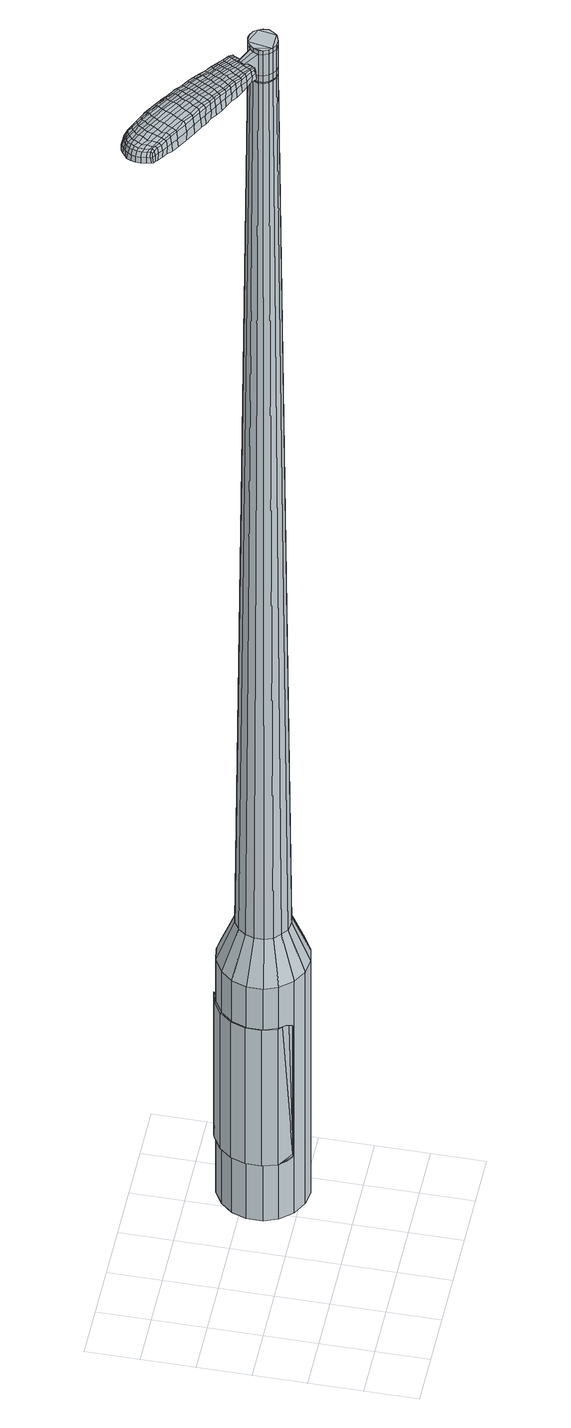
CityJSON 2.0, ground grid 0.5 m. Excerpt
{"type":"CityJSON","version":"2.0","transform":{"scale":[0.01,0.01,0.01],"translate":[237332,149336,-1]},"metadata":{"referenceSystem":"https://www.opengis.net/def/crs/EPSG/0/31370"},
"CityObjects":{
"object1":{"type":"GenericCityObject","attributes":{"cluster":1002,"mean_distance_to_centroid":0.305,"new_centroid_x":237333.84,"new_centroid_y":149337.37,"mean_distance_to_camera":10.18,"H1":9.6,"H2":9.83,"Z_final":113.27,"cluster2":-1,"proj_x":237337.4,"proj_y":149331.03,"id_line":43760,"bearing_l":240.66,"distance":7.27,"orientation":"right","G_obj":150.66},"geometry":[{"type":"MultiSurface","lod":"2","boundaries":[[[0,1,2,3]],[[1,4,5,2]],[[4,6,7,5]],[[6,8,9,7]],[[8,10,11,9]],[[10,12,13,11]],[[12,14,15,13]],[[14,16,17,15]],[[16,18,19,17]],[[18,20,21,19]],[[20,22,23,21]],[[22,24,25,23]],[[24,26,27,25]],[[26,28,29,27]],[[28,30,31,29]],[[30,32,33,31]],[[32,34,35,33]],[[34,0,3,35]],[[36,37,38,39]],[[38,40,41,42]],[[41,43,42]],[[42,44,45,46]],[[45,47,46]],[[46,48,49,50]],[[49,51,50]],[[42,46,50,38]],[[50,52,39,38]],[[53,36,39]],[[2,5,7,35]],[[7,9,11,15]],[[11,13,15]],[[15,17,19,23]],[[19,21,23]],[[23,25,27,31]],[[27,29,31]],[[15,23,31,7]],[[31,33,35,7]],[[3,2,35]],[[1,0,54,55]],[[0,34,56,54]],[[34,32,57,56]],[[32,30,58,57]],[[30,28,59,58]],[[28,26,60,59]],[[26,24,61,60]],[[24,22,62,61]],[[22,20,63,62]],[[20,18,64,63]],[[18,16,65,64]],[[16,14,66,65]],[[14,12,67,66]],[[12,10,68,67]],[[10,8,69,68]],[[8,6,70,69]],[[6,4,71,70]],[[4,1,55,71]],[[55,54,72,73]],[[54,56,74,72]],[[56,57,75,74]],[[57,58,76,75]],[[58,59,77,76]],[[59,60,78,77]],[[60,61,79,78]],[[61,62,80,79]],[[62,63,81,80]],[[63,64,82,81]],[[64,65,83,82]],[[65,66,84,83]],[[66,67,85,84]],[[67,68,86,85]],[[68,69,87,86]],[[69,70,88,87]],[[70,71,89,88]],[[71,55,73,89]],[[90,91,92,73]],[[93,94,91,90]],[[95,96,94,93]],[[97,98,96,95]],[[99,100,98,97]],[[101,102,100,99]],[[79,103,102,101]],[[80,104,103,79]],[[81,105,104,80]],[[82,106,105,81]],[[107,108,106,82]],[[109,110,108,107]],[[85,111,110,109]],[[112,113,111,85]],[[114,115,113,112]],[[116,117,115,114]],[[118,119,117,116]],[[73,92,119,118]],[[120,121,122,123]],[[124,120,123,125]],[[126,124,125,127]],[[128,126,127,129]],[[130,128,129,131]],[[132,130,131,133]],[[134,132,133,135]],[[136,134,135,137]],[[138,136,137,139]],[[140,138,139,141]],[[142,140,141,143]],[[144,142,143,145]],[[146,144,145,147]],[[148,146,147,149]],[[150,148,149,151]],[[152,150,151,153]],[[72,90,73]],[[72,74,93,90]],[[74,75,95,93]],[[75,76,97,95]],[[76,77,99,97]],[[77,78,101,99]],[[78,79,101]],[[83,107,82]],[[83,84,109,107]],[[84,85,109]],[[86,112,85]],[[86,87,114,112]],[[87,88,116,114]],[[88,89,118,116]],[[89,73,118]],[[154,92,91]],[[155,119,92]],[[155,156,117,119]],[[156,157,115,117]],[[157,158,113,115]],[[158,111,113]],[[159,110,111]],[[159,160,108,110]],[[160,106,108]],[[161,102,103]],[[161,162,100,102]],[[162,163,98,100]],[[163,164,96,98]],[[164,165,94,96]],[[165,154,91,94]],[[39,52,152,166]],[[92,154,167,153]],[[53,39,166,121]],[[154,165,122,167]],[[36,53,121,120]],[[165,164,123,122]],[[37,36,120,124]],[[164,163,125,123]],[[38,37,124,126]],[[163,162,127,125]],[[40,38,126,128]],[[162,161,129,127]],[[41,40,128,130]],[[161,103,131,129]],[[43,41,130,132]],[[103,104,133,131]],[[42,43,132,134]],[[104,105,135,133]],[[44,42,134,136]],[[105,106,137,135]],[[45,44,136,138]],[[106,160,139,137]],[[47,45,138,140]],[[160,159,141,139]],[[46,47,140,142]],[[159,111,143,141]],[[48,46,142,144]],[[111,158,145,143]],[[49,48,144,146]],[[158,157,147,145]],[[51,49,146,148]],[[157,156,149,147]],[[50,51,148,150]],[[156,155,151,149]],[[52,50,150,152]],[[155,92,153,151]],[[152,153,168,169]],[[153,167,170,168]],[[167,122,171,170]],[[122,121,172,171]],[[121,166,173,172]],[[166,152,169,173]],[[174,175,176,177]],[[178,174,177,179]],[[174,178,180,181]],[[175,174,181,182]],[[183,184,185,186]],[[187,183,186,188]],[[183,187,189,190]],[[184,183,190,191]],[[192,193,194,195]],[[196,192,195,197]],[[192,196,198,199]],[[193,192,199,200]],[[201,202,203,204]],[[205,201,204,206]],[[201,205,207,208]],[[202,201,208,209]],[[210,211,212,213]],[[214,210,213,215]],[[210,214,216,217]],[[211,210,217,218]],[[219,220,221,222]],[[223,219,222,224]],[[219,223,225,226]],[[220,219,226,227]],[[228,229,230,231]],[[220,228,231,221]],[[228,220,227,232]],[[229,228,232,233]],[[234,235,236,237]],[[229,234,237,230]],[[234,229,233,238]],[[235,234,238,239]],[[240,178,179,241]],[[235,240,241,236]],[[240,235,239,242]],[[178,240,242,180]],[[243,244,245,246]],[[247,243,246,248]],[[243,247,249,250]],[[244,243,250,251]],[[252,253,254,255]],[[244,252,255,245]],[[252,244,251,256]],[[253,252,256,257]],[[258,259,260,261]],[[253,258,261,254]],[[258,253,257,262]],[[259,258,262,263]],[[264,265,266,267]],[[259,264,267,260]],[[264,259,263,268]],[[265,264,268,269]],[[270,175,182,271]],[[265,270,271,266]],[[270,265,269,272]],[[175,270,272,176]],[[273,274,275,276]],[[277,273,276,278]],[[273,277,279,280]],[[274,273,280,281]],[[282,283,284,285]],[[274,282,285,275]],[[282,274,281,286]],[[283,282,286,287]],[[288,289,290,291]],[[283,288,291,284]],[[288,283,287,292]],[[289,288,292,293]],[[294,187,188,295]],[[289,294,295,290]],[[294,289,293,296]],[[187,294,296,189]],[[297,298,299,300]],[[301,297,300,302]],[[297,301,303,304]],[[298,297,304,305]],[[306,307,308,309]],[[298,306,309,299]],[[306,298,305,310]],[[307,306,310,311]],[[312,313,314,315]],[[307,312,315,308]],[[312,307,311,316]],[[313,312,316,317]],[[318,319,320,321]],[[313,318,321,314]],[[318,313,317,322]],[[319,318,322,323]],[[324,184,191,325]],[[319,324,325,320]],[[324,319,323,326]],[[184,324,326,185]],[[327,213,212,328]],[[329,327,328,330]],[[327,329,331,332]],[[213,327,332,215]],[[333,329,330,334]],[[335,333,334,336]],[[333,335,337,338]],[[329,333,338,331]],[[339,335,336,340]],[[341,339,340,342]],[[339,341,343,344]],[[335,339,344,337]],[[345,341,342,346]],[[347,345,346,348]],[[345,347,349,350]],[[341,345,350,343]],[[351,347,348,352]],[[202,351,352,203]],[[351,202,209,353]],[[347,351,353,349]],[[354,355,200,199]],[[356,354,199,198]],[[354,356,357,358]],[[355,354,358,359]],[[360,361,359,358]],[[362,360,358,357]],[[360,362,363,364]],[[361,360,364,365]],[[366,367,365,364]],[[368,366,364,363]],[[366,368,369,370]],[[367,366,370,371]],[[372,373,371,370]],[[374,372,370,369]],[[372,374,207,205]],[[373,372,205,206]],[[375,376,377,378]],[[277,375,378,279]],[[375,277,278,379]],[[376,375,379,380]],[[381,196,197,382]],[[376,381,382,377]],[[381,376,380,383]],[[196,381,383,198]],[[384,385,386,387]],[[223,384,387,225]],[[384,223,224,388]],[[385,384,388,389]],[[390,391,392,393]],[[385,390,393,386]],[[390,385,389,394]],[[391,390,394,395]],[[396,193,200,397]],[[391,396,397,392]],[[396,391,395,398]],[[193,396,398,194]],[[399,400,401,402]],[[181,399,402,182]],[[399,181,180,403]],[[400,399,403,404]],[[405,406,407,408]],[[400,405,408,401]],[[405,400,404,409]],[[406,405,409,410]],[[411,204,203,412]],[[406,411,412,407]],[[411,406,410,413]],[[204,411,413,206]],[[414,415,416,417]],[[186,414,417,188]],[[414,186,185,418]],[[415,414,418,419]],[[420,208,207,421]],[[415,420,421,416]],[[420,415,419,422]],[[208,420,422,209]],[[423,424,425,426]],[[301,423,426,303]],[[423,301,302,427]],[[424,423,427,428]],[[429,214,215,430]],[[424,429,430,425]],[[429,424,428,431]],[[214,429,431,216]],[[432,433,434,435]],[[247,432,435,249]],[[432,247,248,436]],[[433,432,436,437]],[[438,439,440,441]],[[433,438,441,434]],[[438,433,437,442]],[[439,438,442,443]],[[444,211,218,445]],[[439,444,445,440]],[[444,439,443,446]],[[211,444,446,212]],[[447,448,437,436]],[[246,447,436,248]],[[447,246,245,449]],[[448,447,449,450]],[[451,452,443,442]],[[448,451,442,437]],[[451,448,450,453]],[[452,451,453,454]],[[455,328,212,446]],[[452,455,446,443]],[[455,452,454,456]],[[328,455,456,330]],[[457,458,459,460]],[[304,457,460,305]],[[457,304,303,426]],[[458,457,426,425]],[[461,332,331,462]],[[458,461,462,459]],[[461,458,425,430]],[[332,461,430,215]],[[463,464,450,449]],[[255,463,449,245]],[[463,255,254,465]],[[464,463,465,466]],[[467,468,454,453]],[[464,467,453,450]],[[467,464,466,469]],[[468,467,469,470]],[[471,334,330,456]],[[468,471,456,454]],[[471,468,470,472]],[[334,471,472,336]],[[473,474,475,476]],[[310,473,476,311]],[[473,310,305,460]],[[474,473,460,459]],[[477,338,337,478]],[[474,477,478,475]],[[477,474,459,462]],[[338,477,462,331]],[[479,480,466,465]],[[261,479,465,254]],[[479,261,260,481]],[[480,479,481,482]],[[483,484,470,469]],[[480,483,469,466]],[[483,480,482,485]],[[484,483,485,486]],[[487,340,336,472]],[[484,487,472,470]],[[487,484,486,488]],[[340,487,488,342]],[[489,490,491,492]],[[316,489,492,317]],[[489,316,311,476]],[[490,489,476,475]],[[493,344,343,494]],[[490,493,494,491]],[[493,490,475,478]],[[344,493,478,337]],[[495,496,482,481]],[[267,495,481,260]],[[495,267,266,497]],[[496,495,497,498]],[[499,500,486,485]],[[496,499,485,482]],[[499,496,498,501]],[[500,499,501,502]],[[503,346,342,488]],[[500,503,488,486]],[[503,500,502,504]],[[346,503,504,348]],[[505,506,507,508]],[[322,505,508,323]],[[505,322,317,492]],[[506,505,492,491]],[[509,350,349,510]],[[506,509,510,507]],[[509,506,491,494]],[[350,509,494,343]],[[511,512,498,497]],[[271,511,497,266]],[[511,271,182,402]],[[512,511,402,401]],[[513,514,502,501]],[[512,513,501,498]],[[513,512,401,408]],[[514,513,408,407]],[[515,352,348,504]],[[514,515,504,502]],[[515,514,407,412]],[[352,515,412,203]],[[516,517,419,418]],[[326,516,418,185]],[[516,326,323,508]],[[517,516,508,507]],[[518,353,209,422]],[[517,518,422,419]],[[518,517,507,510]],[[353,518,510,349]],[[519,520,380,379]],[[276,519,379,278]],[[519,276,275,521]],[[520,519,521,522]],[[523,356,198,383]],[[520,523,383,380]],[[523,520,522,524]],[[356,523,524,357]],[[525,526,527,528]],[[226,525,528,227]],[[525,226,225,387]],[[526,525,387,386]],[[529,530,531,532]],[[526,529,532,527]],[[529,526,386,393]],[[530,529,393,392]],[[533,355,359,534]],[[530,533,534,531]],[[533,530,392,397]],[[355,533,397,200]],[[535,536,522,521]],[[285,535,521,275]],[[535,285,284,537]],[[536,535,537,538]],[[539,362,357,524]],[[536,539,524,522]],[[539,536,538,540]],[[362,539,540,363]],[[541,542,543,544]],[[232,541,544,233]],[[541,232,227,528]],[[542,541,528,527]],[[545,546,547,548]],[[542,545,548,543]],[[545,542,527,532]],[[546,545,532,531]],[[549,361,365,550]],[[546,549,550,547]],[[549,546,531,534]],[[361,549,534,359]],[[551,552,538,537]],[[291,551,537,284]],[[551,291,290,553]],[[552,551,553,554]],[[555,368,363,540]],[[552,555,540,538]],[[555,552,554,556]],[[368,555,556,369]],[[557,558,559,560]],[[238,557,560,239]],[[557,238,233,544]],[[558,557,544,543]],[[561,562,563,564]],[[558,561,564,559]],[[561,558,543,548]],[[562,561,548,547]],[[565,367,371,566]],[[562,565,566,563]],[[565,562,547,550]],[[367,565,550,365]],[[567,568,554,553]],[[295,567,553,290]],[[567,295,188,417]],[[568,567,417,416]],[[569,374,369,556]],[[568,569,556,554]],[[569,568,416,421]],[[374,569,421,207]],[[570,571,404,403]],[[242,570,403,180]],[[570,242,239,560]],[[571,570,560,559]],[[572,573,410,409]],[[571,572,409,404]],[[572,571,559,564]],[[573,572,564,563]],[[574,373,206,413]],[[573,574,413,410]],[[574,573,563,566]],[[373,574,566,371]],[[575,576,577,578]],[[578,577,579,580]],[[581,579,577,582]],[[582,577,576,583]],[[584,585,586,587]],[[587,586,588,589]],[[590,588,586,591]],[[591,586,585,592]],[[593,594,595,596]],[[596,595,597,598]],[[599,597,595,600]],[[600,595,594,601]],[[602,603,604,605]],[[605,604,606,607]],[[608,606,604,609]],[[609,604,603,610]],[[611,612,613,614]],[[614,613,615,616]],[[617,615,613,618]],[[618,613,612,619]],[[620,621,622,623]],[[623,622,624,625]],[[626,624,622,627]],[[627,622,621,628]],[[629,630,631,632]],[[632,631,621,620]],[[628,621,631,633]],[[633,631,630,634]],[[635,636,637,638]],[[638,637,630,629]],[[634,630,637,639]],[[639,637,636,640]],[[580,579,641,642]],[[642,641,636,635]],[[640,636,641,643]],[[643,641,579,581]],[[644,645,646,647]],[[647,646,648,649]],[[650,648,646,651]],[[651,646,645,652]],[[653,654,655,656]],[[656,655,645,644]],[[652,645,655,657]],[[657,655,654,658]],[[659,660,661,662]],[[662,661,654,653]],[[658,654,661,663]],[[663,661,660,664]],[[665,666,667,668]],[[668,667,660,659]],[[664,660,667,669]],[[669,667,666,670]],[[583,576,671,672]],[[672,671,666,665]],[[670,666,671,673]],[[673,671,576,575]],[[674,675,676,677]],[[677,676,678,679]],[[680,678,676,681]],[[681,676,675,682]],[[683,684,685,686]],[[686,685,675,674]],[[682,675,685,687]],[[687,685,684,688]],[[689,690,691,692]],[[692,691,684,683]],[[688,684,691,693]],[[693,691,690,694]],[[589,588,695,696]],[[696,695,690,689]],[[694,690,695,697]],[[697,695,588,590]],[[698,699,700,701]],[[701,700,702,703]],[[704,702,700,705]],[[705,700,699,706]],[[707,708,709,710]],[[710,709,699,698]],[[706,699,709,711]],[[711,709,708,712]],[[713,714,715,716]],[[716,715,708,707]],[[712,708,715,717]],[[717,715,714,718]],[[719,720,721,722]],[[722,721,714,713]],[[718,714,721,723]],[[723,721,720,724]],[[592,585,725,726]],[[726,725,720,719]],[[724,720,725,727]],[[727,725,585,584]],[[611,614,728,729]],[[729,728,730,731]],[[732,730,728,733]],[[733,728,614,616]],[[731,730,734,735]],[[735,734,736,737]],[[738,736,734,739]],[[739,734,730,732]],[[737,736,740,741]],[[741,740,742,743]],[[744,742,740,745]],[[745,740,736,738]],[[743,742,746,747]],[[747,746,748,749]],[[750,748,746,751]],[[751,746,742,744]],[[749,748,752,753]],[[753,752,603,602]],[[610,603,752,754]],[[754,752,748,750]],[[601,755,756,600]],[[600,756,757,599]],[[758,757,756,759]],[[759,756,755,760]],[[760,761,762,759]],[[759,762,763,758]],[[764,763,762,765]],[[765,762,761,766]],[[766,767,768,765]],[[765,768,769,764]],[[770,769,768,771]],[[771,768,767,772]],[[772,773,774,771]],[[771,774,775,770]],[[608,775,774,606]],[[606,774,773,607]],[[776,777,778,779]],[[779,778,678,680]],[[679,678,778,780]],[[780,778,777,781]],[[598,597,782,783]],[[783,782,777,776]],[[781,777,782,784]],[[784,782,597,599]],[[785,786,787,788]],[[788,787,624,626]],[[625,624,787,789]],[[789,787,786,790]],[[791,792,793,794]],[[794,793,786,785]],[[790,786,793,795]],[[795,793,792,796]],[[601,594,797,798]],[[798,797,792,791]],[[796,792,797,799]],[[799,797,594,593]],[[800,801,802,803]],[[803,802,582,583]],[[581,582,802,804]],[[804,802,801,805]],[[806,807,808,809]],[[809,808,801,800]],[[805,801,808,810]],[[810,808,807,811]],[[602,605,812,813]],[[813,812,807,806]],[[811,807,812,814]],[[814,812,605,607]],[[815,816,817,818]],[[818,817,587,589]],[[584,587,817,819]],[[819,817,816,820]],[[608,609,821,822]],[[822,821,816,815]],[[820,816,821,823]],[[823,821,609,610]],[[824,825,826,827]],[[827,826,702,704]],[[703,702,826,828]],[[828,826,825,829]],[[616,615,830,831]],[[831,830,825,824]],[[829,825,830,832]],[[832,830,615,617]],[[833,834,835]],[[835,834,648,650]],[[649,648,834,836]],[[837,838,839,840]],[[840,839,834,833]],[[836,834,839,841]],[[841,839,838,842]],[[619,612,843,844]],[[844,843,838,837]],[[842,838,843,845]],[[845,843,612,611]],[[836,846,647,649]],[[644,647,846,847]],[[842,848,849,841]],[[841,849,846,836]],[[847,846,849,850]],[[850,849,848,851]],[[611,729,852,845]],[[845,852,848,842]],[[851,848,852,853]],[[853,852,729,731]],[[854,855,856,857]],[[857,856,705,706]],[[704,705,856,827]],[[827,856,855,824]],[[732,733,858,859]],[[859,858,855,854]],[[824,855,858,831]],[[831,858,733,616]],[[860,861,847]],[[847,861,656,644]],[[653,656,861,862]],[[862,861,860,863]],[[851,864,865,850]],[[850,865,860,847]],[[863,860,865,866]],[[866,865,864,867]],[[731,735,868,853]],[[853,868,864,851]],[[867,864,868,869]],[[869,868,735,737]],[[870,871,872,873]],[[873,872,711,712]],[[706,711,872,857]],[[857,872,871,854]],[[738,739,874,875]],[[875,874,871,870]],[[854,871,874,859]],[[859,874,739,732]],[[863,876,877,862]],[[862,877,662,653]],[[659,662,877,878]],[[878,877,876,879]],[[867,880,881,866]],[[866,881,876,863]],[[879,876,881,882]],[[882,881,880,883]],[[737,741,884,869]],[[869,884,880,867]],[[883,880,884,885]],[[885,884,741,743]],[[886,887,888,889]],[[889,888,717,718]],[[712,717,888,873]],[[873,888,887,870]],[[744,745,890,891]],[[891,890,887,886]],[[870,887,890,875]],[[875,890,745,738]],[[879,892,893,878]],[[878,893,668,659]],[[665,668,893,894]],[[894,893,892,895]],[[883,896,897,882]],[[882,897,892,879]],[[895,892,897,898]],[[898,897,896,899]],[[743,747,900,885]],[[885,900,896,883]],[[899,896,900,901]],[[901,900,747,749]],[[902,903,904,905]],[[905,904,723,724]],[[718,723,904,889]],[[889,904,903,886]],[[750,751,906,907]],[[907,906,903,902]],[[886,903,906,891]],[[891,906,751,744]],[[895,908,894]],[[894,908,672,665]],[[583,672,908,803]],[[803,908,800]],[[899,909,910,898]],[[898,910,908,895]],[[800,908,910,809]],[[809,910,909,806]],[[749,753,911,901]],[[901,911,909,899]],[[806,909,911,813]],[[813,911,753,602]],[[820,912,913,819]],[[819,913,727,584]],[[724,727,913,905]],[[905,913,912,902]],[[610,754,914,823]],[[823,914,912,820]],[[902,912,914,907]],[[907,914,754,750]],[[781,915,916,780]],[[780,916,677,679]],[[674,677,916,917]],[[917,916,915,918]],[[599,757,919,784]],[[784,919,915,781]],[[918,915,919,920]],[[920,919,757,758]],[[921,922,923,924]],[[924,923,627,628]],[[626,627,923,788]],[[788,923,922,785]],[[925,926,927,928]],[[928,927,922,921]],[[785,922,927,794]],[[794,927,926,791]],[[760,755,929,930]],[[930,929,926,925]],[[791,926,929,798]],[[798,929,755,601]],[[918,931,932,917]],[[917,932,686,674]],[[683,686,932,933]],[[933,932,931,934]],[[758,763,935,920]],[[920,935,931,918]],[[934,931,935,936]],[[936,935,763,764]],[[937,938,939,940]],[[940,939,633,634]],[[628,633,939,924]],[[924,939,938,921]],[[941,942,943,944]],[[944,943,938,937]],[[921,938,943,928]],[[928,943,942,925]],[[766,761,945,946]],[[946,945,942,941]],[[925,942,945,930]],[[930,945,761,760]],[[934,947,948,933]],[[933,948,692,683]],[[689,692,948,949]],[[949,948,947,950]],[[764,769,951,936]],[[936,951,947,934]],[[950,947,951,952]],[[952,951,769,770]],[[953,954,955,956]],[[956,955,639,640]],[[634,639,955,940]],[[940,955,954,937]],[[957,958,959,960]],[[960,959,954,953]],[[937,954,959,944]],[[944,959,958,941]],[[772,767,961,962]],[[962,961,958,957]],[[941,958,961,946]],[[946,961,767,766]],[[950,963,964,949]],[[949,964,696,689]],[[589,696,964,818]],[[818,964,963,815]],[[770,775,965,952]],[[952,965,963,950]],[[815,963,965,822]],[[822,965,775,608]],[[805,966,967,804]],[[804,967,643,581]],[[640,643,967,956]],[[956,967,966,953]],[[811,968,969,810]],[[810,969,966,805]],[[953,966,969,960]],[[960,969,968,957]],[[607,773,970,814]],[[814,970,968,811]],[[957,968,970,962]],[[962,970,773,772]],[[575,578,177,176]],[[578,580,179,177]],[[590,591,190,189]],[[591,592,191,190]],[[593,596,195,194]],[[596,598,197,195]],[[617,618,217,216]],[[618,619,218,217]],[[620,623,222,221]],[[623,625,224,222]],[[629,632,231,230]],[[632,620,221,231]],[[635,638,237,236]],[[638,629,230,237]],[[580,642,241,179]],[[642,635,236,241]],[[650,651,250,249]],[[651,652,251,250]],[[652,657,256,251]],[[657,658,257,256]],[[658,663,262,257]],[[663,664,263,262]],[[664,669,268,263]],[[669,670,269,268]],[[670,673,272,269]],[[673,575,176,272]],[[680,681,280,279]],[[681,682,281,280]],[[682,687,286,281]],[[687,688,287,286]],[[688,693,292,287]],[[693,694,293,292]],[[694,697,296,293]],[[697,590,189,296]],[[698,701,300,299]],[[701,703,302,300]],[[707,710,309,308]],[[710,698,299,309]],[[713,716,315,314]],[[716,707,308,315]],[[719,722,321,320]],[[722,713,314,321]],[[592,726,325,191]],[[726,719,320,325]],[[776,779,378,377]],[[779,680,279,378]],[[598,783,382,197]],[[783,776,377,382]],[[625,789,388,224]],[[789,790,389,388]],[[790,795,394,389]],[[795,796,395,394]],[[796,799,398,395]],[[799,593,194,398]],[[703,828,427,302]],[[828,829,428,427]],[[829,832,431,428]],[[832,617,216,431]],[[833,835,435,434]],[[835,650,249,435]],[[837,840,441,440]],[[840,833,434,441]],[[619,844,445,218]],[[844,837,440,445]],[[971,972,973,974]],[[975,976,974,973]],[[977,978,979,980]],[[981,982,983,984]],[[972,985,986,973]],[[987,975,973,986]],[[988,977,980,989]],[[990,991,982,981]],[[985,992,993,986]],[[993,994,987,986]],[[995,988,989,996]],[[997,991,990,998]],[[992,999,1000,993]],[[1000,1001,994,993]],[[1002,995,996,1003]],[[1004,997,998,1005]],[[1006,1007,1008,1009]],[[1010,1011,1007,1006]],[[1010,1012,1013,1011]],[[1012,1014,1015,1013]],[[1016,1017,1018,1019]],[[1020,1021,1017,1016]],[[1022,1023,1021,1020]],[[1024,1025,1023,1022]],[[1019,1008,1007,1016]],[[1016,1007,1011,1020]],[[1011,1013,1022,1020]],[[1013,1015,1024,1022]],[[980,979,976,975]],[[989,980,975,987]],[[994,996,989,987]],[[1001,1003,996,994]],[[981,984,978,977]],[[990,981,977,988]],[[998,990,988,995]],[[1005,998,995,1002]],[[982,1006,1009,983]],[[991,1010,1006,982]],[[1012,1010,991,997]],[[1014,1012,997,1004]],[[1026,1027,1028,1029]],[[1028,1030,1031,1032]],[[1028,1032,1033,1034]],[[1028,1034,1029]],[[1035,1026,1029,1036]],[[1037,1036,1029,1038]],[[1039,1038,1029]],[[1040,1028,1027,1041]],[[1042,1040,1041,1043]],[[1044,1042,1043,1045]],[[1046,1044,1045,1047]],[[1048,1046,1047,1049]],[[1049,1050,1051,1052]],[[1049,1052,1053,1054]],[[1049,1054,1055,1056]],[[1055,1057,1058,1059]],[[1055,1059,1060,1061]],[[1055,1061,1056]],[[1049,1056,1048]],[[1062,1063,1027,1026]],[[1064,1065,1030,1028]],[[1066,1067,1039,1029]],[[1063,1068,1041,1027]],[[1069,1064,1028,1040]],[[1068,1070,1043,1041]],[[1071,1069,1040,1042]],[[1070,1072,1045,1043]],[[1073,1071,1042,1044]],[[1072,1074,1047,1045]],[[1075,1073,1044,1046]],[[1074,1076,1049,1047]],[[1077,1075,1046,1048]],[[1076,1078,1050,1049]],[[1079,1080,1057,1055]],[[1081,1077,1048,1056]],[[1051,1050,1078,1082]],[[1052,1051,1082,1083]],[[1053,1052,1083,1084]],[[1054,1053,1084,1085]],[[1055,1054,1085,1079]],[[1086,1062,1026,1035]],[[1087,1086,1035,1036]],[[1088,1087,1036,1037]],[[1089,1088,1037,1038]],[[1067,1089,1038,1039]],[[1031,1030,1065,1090]],[[1058,1057,1080,1091]],[[1032,1031,1090,1092]],[[1033,1032,1092,1093]],[[1034,1033,1093,1094]],[[1029,1034,1094,1066]],[[1059,1058,1091,1095]],[[1060,1059,1095,1096]],[[1061,1060,1096,1097]],[[1056,1061,1097,1081]]]}]}
},
"vertices":[
[145,157,384],[154,168,384],[154,168,96],[145,157,96],[167,176,384],[167,176,96],[181,178,384],[181,178,96],[196,176,384],[196,176,96],[209,169,384],[209,169,96],[218,158,384],[218,158,96],[223,144,384],[223,144,96],[223,129,384],[223,129,96],[219,115,384],[219,115,96],[209,104,384],[209,104,96],[197,97,384],[197,97,96],[182,94,384],[182,94,96],[168,96,384],[168,96,96],[155,103,384],[155,103,96],[145,115,384],[145,115,96],[140,128,384],[140,128,96],[140,143,384],[140,143,96],[168,134,1524],[170,129,1524],[173,126,1524],[170,143,1524],[177,123,1524],[182,123,1524],[190,126,1524],[186,124,1524],[193,130,1524],[195,134,1524],[193,143,1524],[195,139,1524],[190,147,1524],[186,149,1524],[177,149,1524],[182,150,1524],[173,146,1524],[168,138,1524],[160,148,429],[165,155,429],[157,140,429],[157,131,429],[160,123,429],[166,117,429],[173,112,429],[182,111,429],[191,113,429],[198,117,429],[204,124,429],[207,132,429],[206,141,429],[203,149,429],[198,156,429],[190,160,429],[181,161,429],[173,160,429],[170,143,1483],[173,146,1483],[168,138,1483],[168,134,1483],[170,129,1483],[173,126,1483],[177,123,1483],[182,123,1483],[186,124,1483],[190,126,1483],[193,130,1483],[195,134,1483],[195,139,1483],[193,143,1483],[190,147,1483],[186,149,1483],[182,150,1483],[177,149,1483],[170,142,1483],[170,142,1485],[173,146,1485],[169,138,1483],[169,138,1485],[169,134,1483],[169,134,1485],[171,130,1483],[171,130,1485],[174,126,1483],[174,126,1485],[177,124,1483],[177,124,1485],[182,123,1485],[186,124,1485],[190,126,1485],[193,130,1485],[194,134,1483],[194,134,1485],[194,139,1483],[194,139,1485],[193,143,1485],[190,146,1483],[190,146,1485],[186,148,1483],[186,148,1485],[182,149,1483],[182,149,1485],[177,148,1483],[177,148,1485],[168,134,1519],[168,138,1519],[168,138,1493],[168,134,1493],[170,129,1519],[170,129,1493],[173,126,1519],[173,126,1493],[177,123,1519],[177,123,1493],[182,123,1519],[182,123,1493],[186,124,1519],[186,124,1493],[190,126,1519],[190,126,1493],[193,130,1519],[193,130,1493],[195,134,1519],[195,134,1493],[195,139,1519],[195,139,1493],[193,143,1519],[193,143,1493],[190,147,1519],[190,147,1493],[186,149,1519],[186,149,1493],[182,150,1519],[182,150,1493],[177,149,1519],[177,149,1493],[173,146,1519],[173,146,1493],[170,143,1485],[177,149,1485],[182,150,1485],[186,149,1485],[190,147,1485],[195,139,1485],[195,134,1485],[177,123,1485],[173,126,1485],[170,129,1485],[168,134,1485],[168,138,1485],[170,143,1519],[170,143,1493],[155,155,1513],[155,155,1518],[154,152,1513],[152,149,1513],[152,149,1518],[154,152,1518],[99,205,1519],[105,201,1518],[104,203,1509],[98,207,1510],[91,210,1519],[91,212,1510],[91,208,1526],[99,203,1525],[105,200,1525],[80,172,1519],[86,169,1518],[88,169,1525],[81,173,1525],[72,176,1519],[73,177,1526],[70,175,1510],[78,171,1510],[84,168,1509],[24,223,1519],[26,226,1519],[25,227,1513],[23,223,1513],[23,219,1519],[22,219,1513],[25,218,1524],[26,222,1524],[27,225,1524],[89,187,1530],[95,183,1529],[97,186,1529],[90,190,1530],[81,191,1531],[83,194,1531],[79,188,1530],[87,183,1530],[94,180,1529],[159,147,1512],[161,150,1512],[160,150,1517],[158,148,1517],[158,145,1512],[157,146,1517],[157,145,1506],[158,148,1506],[160,150,1506],[46,233,1519],[49,232,1519],[49,233,1512],[46,235,1512],[44,234,1518],[44,235,1512],[44,233,1522],[46,232,1523],[49,231,1524],[54,230,1519],[59,228,1519],[59,229,1512],[54,232,1512],[54,229,1524],[59,226,1525],[64,225,1519],[71,221,1519],[71,223,1511],[64,227,1511],[64,223,1526],[71,220,1526],[81,216,1519],[81,217,1510],[81,214,1526],[161,165,1513],[155,170,1513],[155,168,1518],[161,164,1517],[165,162,1512],[164,162,1516],[165,163,1506],[161,167,1507],[154,171,1507],[148,174,1514],[142,178,1515],[142,176,1520],[148,172,1519],[148,175,1507],[142,179,1507],[136,182,1515],[129,186,1516],[129,184,1522],[136,180,1521],[135,184,1508],[129,188,1508],[123,190,1517],[117,194,1517],[117,192,1524],[123,188,1523],[123,192,1508],[117,196,1509],[111,198,1518],[111,196,1524],[110,200,1509],[28,202,1519],[31,200,1519],[32,201,1524],[29,203,1523],[26,204,1518],[27,204,1522],[25,203,1512],[27,202,1512],[29,200,1512],[35,197,1519],[40,194,1519],[41,195,1525],[36,198,1524],[33,197,1512],[38,194,1512],[45,191,1519],[51,187,1519],[53,188,1526],[46,192,1526],[43,190,1511],[50,186,1511],[62,181,1519],[63,182,1526],[60,181,1510],[146,139,1513],[139,142,1513],[138,142,1507],[145,139,1507],[151,137,1512],[150,136,1506],[151,138,1516],[147,140,1517],[140,143,1518],[132,146,1514],[126,149,1515],[124,148,1507],[131,145,1507],[134,146,1519],[127,150,1520],[119,152,1515],[112,156,1516],[110,155,1508],[117,152,1508],[120,153,1521],[114,156,1522],[105,159,1517],[99,162,1517],[97,161,1509],[104,158,1508],[107,160,1523],[100,163,1524],[92,165,1518],[91,165,1509],[94,166,1524],[154,151,1519],[155,153,1519],[147,154,1520],[148,157,1520],[146,152,1520],[152,148,1519],[141,158,1522],[142,160,1522],[134,162,1523],[135,164,1523],[133,159,1523],[139,155,1521],[128,165,1524],[129,168,1524],[121,169,1525],[123,171,1525],[119,166,1525],[126,162,1524],[115,172,1526],[116,175,1526],[108,176,1527],[110,179,1527],[106,173,1527],[113,169,1526],[102,180,1528],[103,182,1528],[100,177,1528],[28,221,1527],[30,224,1527],[27,217,1526],[31,215,1527],[32,218,1528],[34,222,1528],[38,215,1529],[40,219,1529],[36,211,1528],[43,208,1530],[44,212,1530],[46,215,1530],[50,208,1531],[52,211,1531],[49,204,1530],[57,200,1531],[58,204,1531],[60,207,1531],[70,197,1531],[71,201,1531],[68,194,1531],[25,206,1518],[24,209,1519],[23,209,1513],[24,205,1513],[27,206,1523],[26,209,1523],[23,214,1519],[22,214,1513],[25,213,1524],[42,234,1518],[39,234,1518],[40,232,1523],[42,233,1523],[41,235,1513],[39,235,1513],[35,233,1519],[32,231,1519],[33,230,1524],[36,232,1523],[35,234,1513],[31,232,1513],[29,229,1519],[30,228,1524],[28,229,1513],[98,202,1528],[97,200,1528],[103,197,1528],[104,198,1527],[91,206,1528],[90,205,1529],[96,198,1529],[94,195,1530],[100,192,1529],[102,194,1528],[88,203,1529],[86,200,1530],[92,192,1530],[98,189,1529],[84,197,1531],[82,174,1528],[83,176,1529],[75,180,1529],[74,178,1528],[89,171,1527],[90,173,1528],[85,180,1529],[77,184,1530],[91,176,1528],[153,137,1512],[154,139,1512],[154,140,1517],[153,138,1517],[152,137,1506],[153,138,1506],[156,142,1512],[155,142,1517],[155,142,1506],[167,160,1512],[166,159,1512],[165,160,1506],[166,161,1506],[165,160,1517],[164,159,1517],[165,157,1512],[163,154,1512],[163,155,1506],[164,158,1506],[163,157,1517],[162,155,1517],[162,152,1512],[161,153,1506],[161,152,1517],[161,163,1519],[160,162,1519],[154,167,1520],[153,165,1520],[159,160,1519],[157,157,1519],[152,163,1520],[151,161,1520],[156,155,1519],[150,159,1520],[148,141,1519],[149,142,1519],[142,146,1520],[141,144,1520],[150,145,1519],[144,149,1520],[148,171,1521],[147,169,1521],[142,175,1522],[141,173,1522],[146,167,1521],[145,165,1521],[139,171,1522],[138,169,1523],[143,163,1522],[137,166,1523],[134,147,1521],[136,149,1521],[129,153,1522],[128,151,1522],[137,152,1521],[131,156,1522],[135,179,1523],[134,177,1523],[129,183,1524],[128,181,1524],[133,175,1523],[132,173,1524],[127,179,1525],[125,176,1525],[130,170,1524],[124,174,1525],[121,154,1523],[122,156,1523],[116,159,1524],[115,157,1524],[124,159,1524],[117,162,1525],[123,187,1525],[122,185,1525],[117,191,1526],[116,189,1526],[121,183,1526],[119,180,1526],[114,187,1527],[113,184,1527],[118,178,1526],[111,181,1527],[108,161,1525],[109,163,1525],[103,166,1526],[101,164,1526],[111,166,1526],[104,169,1527],[110,194,1527],[109,193,1527],[108,190,1527],[106,188,1528],[105,185,1528],[95,167,1527],[96,169,1527],[98,173,1528],[29,205,1525],[28,207,1525],[32,203,1526],[31,205,1526],[27,212,1526],[31,210,1527],[44,231,1525],[42,231,1525],[45,230,1526],[48,230,1525],[39,230,1525],[35,229,1526],[39,227,1527],[42,229,1526],[32,227,1526],[36,225,1527],[36,200,1526],[36,202,1527],[41,197,1527],[41,199,1528],[36,207,1528],[42,203,1529],[52,228,1526],[50,227,1527],[56,224,1528],[58,225,1527],[47,226,1527],[45,224,1528],[51,221,1529],[53,223,1528],[42,222,1528],[48,218,1530],[46,193,1528],[47,196,1529],[53,189,1528],[54,192,1529],[47,200,1529],[55,196,1530],[63,222,1528],[62,221,1528],[69,217,1529],[70,218,1528],[59,220,1529],[57,217,1530],[64,213,1530],[67,215,1530],[54,214,1530],[62,210,1531],[64,184,1529],[65,186,1529],[66,190,1530],[80,213,1528],[79,211,1529],[77,209,1530],[75,206,1530],[73,204,1531],[103,202,1509],[104,200,1518],[98,204,1518],[97,206,1509],[90,208,1519],[90,210,1510],[90,206,1525],[98,202,1525],[104,198,1525],[88,171,1525],[87,170,1518],[80,174,1518],[82,174,1525],[73,178,1519],[74,178,1525],[71,177,1510],[79,173,1509],[85,170,1509],[27,225,1513],[28,225,1519],[26,222,1519],[25,223,1513],[25,219,1519],[25,219,1513],[27,218,1524],[28,221,1524],[29,224,1524],[96,186,1528],[95,183,1528],[89,187,1529],[90,190,1529],[81,191,1529],[82,194,1529],[79,188,1529],[87,184,1529],[93,180,1528],[158,151,1516],[159,151,1512],[157,149,1512],[157,149,1516],[156,146,1512],[155,147,1516],[155,146,1506],[157,149,1506],[158,151,1506],[49,232,1512],[49,230,1519],[46,231,1518],[46,233,1512],[44,232,1518],[44,233,1512],[44,231,1522],[46,230,1523],[49,229,1523],[58,228,1512],[58,226,1519],[53,228,1519],[53,230,1512],[53,227,1524],[58,224,1525],[70,221,1511],[70,219,1519],[63,223,1519],[63,225,1511],[63,222,1525],[70,218,1526],[80,214,1519],[80,216,1510],[80,212,1526],[153,167,1518],[153,168,1513],[160,164,1513],[160,163,1517],[164,161,1512],[163,161,1515],[164,162,1506],[159,165,1506],[153,169,1507],[141,175,1520],[141,176,1514],[147,172,1514],[147,171,1519],[147,174,1507],[140,178,1507],[128,183,1522],[128,184,1516],[134,180,1515],[135,179,1521],[134,182,1508],[128,186,1508],[116,190,1523],[116,192,1517],[122,188,1516],[122,187,1522],[122,190,1508],[115,194,1508],[110,196,1517],[110,194,1524],[109,198,1509],[33,203,1523],[32,202,1519],[30,204,1518],[30,205,1523],[28,205,1518],[29,206,1522],[27,204,1512],[28,203,1512],[31,201,1512],[42,197,1525],[41,196,1519],[36,199,1519],[37,200,1524],[34,198,1512],[39,195,1512],[54,190,1526],[52,189,1519],[46,193,1519],[47,194,1525],[44,192,1511],[51,188,1511],[63,183,1519],[64,184,1526],[61,183,1510],[138,144,1507],[140,144,1513],[147,141,1513],[145,140,1506],[151,139,1512],[150,139,1506],[151,140,1515],[148,142,1517],[141,145,1518],[125,150,1507],[126,151,1514],[133,147,1514],[132,147,1507],[134,148,1519],[128,152,1520],[111,157,1508],[113,157,1516],[120,154,1515],[118,153,1508],[121,155,1521],[114,158,1522],[98,163,1508],[100,164,1517],[106,161,1516],[105,160,1508],[108,161,1522],[101,165,1523],[93,167,1517],[91,166,1509],[95,168,1524],[153,151,1518],[154,153,1518],[147,155,1519],[148,157,1519],[145,152,1519],[151,149,1518],[140,158,1520],[141,161,1520],[134,162,1521],[135,164,1521],[132,159,1521],[139,156,1520],[127,166,1523],[128,168,1523],[121,169,1524],[122,172,1524],[119,166,1524],[126,163,1523],[114,173,1525],[116,175,1525],[108,176,1526],[109,179,1526],[106,173,1526],[113,170,1525],[101,180,1527],[103,183,1527],[100,177,1527],[31,223,1526],[29,220,1526],[29,217,1525],[32,215,1526],[33,218,1526],[35,221,1526],[40,218,1528],[38,215,1528],[37,212,1527],[43,208,1528],[45,212,1529],[46,215,1529],[53,211,1530],[51,208,1530],[49,205,1529],[57,200,1530],[59,204,1530],[60,207,1530],[71,200,1530],[70,198,1530],[68,194,1530],[25,209,1513],[26,209,1518],[27,207,1518],[26,206,1512],[28,207,1523],[28,209,1523],[25,214,1519],[24,214,1513],[27,213,1523],[40,230,1523],[40,232,1518],[42,232,1518],[43,231,1523],[42,233,1512],[39,233,1512],[34,228,1523],[33,229,1519],[36,231,1519],[37,230,1523],[36,232,1513],[32,230,1513],[30,227,1519],[31,227,1524],[29,228,1513],[103,196,1527],[97,200,1527],[97,201,1527],[103,197,1526],[90,205,1527],[89,204,1528],[100,191,1528],[93,195,1528],[95,198,1528],[101,194,1527],[88,202,1528],[86,200,1529],[92,192,1529],[98,189,1528],[84,197,1529],[76,181,1528],[83,177,1527],[83,175,1527],[75,179,1527],[89,172,1526],[89,173,1527],[85,180,1528],[77,184,1528],[91,177,1527],[152,141,1516],[152,140,1512],[152,139,1512],[152,140,1516],[151,138,1506],[151,140,1506],[154,143,1512],[153,143,1516],[153,143,1506],[163,161,1506],[164,160,1512],[164,161,1506],[163,160,1516],[161,156,1506],[161,155,1512],[163,158,1512],[162,159,1506],[162,158,1516],[160,156,1516],[160,153,1512],[159,154,1506],[159,153,1516],[159,162,1518],[153,166,1519],[156,158,1518],[158,160,1518],[152,164,1519],[150,161,1519],[155,156,1518],[149,159,1519],[142,146,1519],[148,143,1518],[148,142,1518],[141,145,1519],[150,146,1518],[143,149,1519],[146,169,1520],[147,170,1520],[141,174,1521],[140,173,1521],[144,165,1520],[145,167,1520],[139,171,1521],[138,169,1521],[143,163,1520],[136,167,1521],[129,153,1521],[135,150,1520],[135,149,1520],[128,152,1521],[137,153,1520],[130,156,1521],[134,177,1522],[134,178,1522],[128,182,1523],[127,181,1523],[131,173,1522],[133,175,1522],[126,179,1523],[125,176,1524],[130,170,1523],[123,174,1524],[115,160,1523],[122,156,1522],[121,155,1522],[115,159,1523],[124,160,1522],[117,163,1523],[121,185,1524],[122,186,1524],[116,190,1525],[115,189,1525],[118,180,1525],[120,183,1524],[114,187,1525],[112,184,1526],[117,178,1525],[111,181,1526],[102,167,1525],[109,163,1524],[108,162,1524],[102,165,1525],[111,166,1524],[104,170,1525],[109,193,1526],[106,188,1527],[107,190,1526],[104,185,1527],[96,170,1526],[95,169,1526],[98,173,1526],[29,208,1524],[30,206,1524],[33,204,1525],[32,206,1525],[29,212,1525],[32,210,1525],[45,228,1525],[42,230,1524],[44,230,1524],[47,228,1525],[39,226,1526],[36,228,1525],[39,229,1524],[43,227,1525],[33,226,1525],[37,224,1526],[36,203,1526],[37,201,1526],[42,198,1526],[42,200,1527],[37,207,1526],[42,204,1527],[56,223,1527],[50,226,1526],[52,226,1526],[57,224,1526],[51,220,1528],[45,223,1527],[48,225,1526],[53,222,1527],[42,221,1527],[48,217,1528],[47,196,1527],[47,194,1527],[54,190,1527],[54,192,1528],[48,200,1528],[56,196,1529],[68,216,1528],[61,220,1527],[63,221,1527],[70,217,1527],[64,212,1529],[57,216,1529],[59,219,1528],[66,215,1528],[55,214,1529],[62,210,1530],[65,186,1528],[64,185,1528],[66,190,1529],[79,210,1528],[80,211,1528],[75,206,1529],[77,208,1529],[73,203,1530],[164,162,1508],[161,156,1508],[133,173,1509],[137,180,1509],[114,184,1510],[119,192,1510],[80,204,1512],[85,212,1512],[101,203,1511],[96,195,1511],[65,213,1513],[53,219,1514],[57,227,1514],[69,221,1513],[157,150,1508],[129,166,1509],[110,177,1510],[76,196,1512],[91,187,1511],[60,205,1513],[48,212,1514],[154,144,1508],[125,159,1509],[106,169,1510],[71,188,1512],[87,179,1511],[44,204,1514],[55,197,1513],[151,138,1508],[121,152,1509],[102,162,1510],[67,180,1512],[82,171,1511],[40,196,1514],[51,189,1513],[41,225,1514],[36,227,1514],[39,233,1514],[45,233,1514],[37,218,1514],[32,220,1514],[32,211,1514],[29,214,1514],[28,203,1514],[25,208,1514],[30,227,1515],[26,225,1515],[27,226,1515],[33,230,1515],[28,223,1515],[26,224,1515],[26,219,1515],[25,223,1515],[24,215,1515],[24,222,1515],[146,112,334],[143,115,334],[143,115,165],[153,104,171],[146,112,165],[149,109,165],[150,107,166],[152,105,167],[152,104,169],[149,109,334],[150,107,333],[152,105,332],[152,104,331],[153,104,328],[139,129,165],[139,129,334],[139,144,165],[139,144,334],[144,158,165],[144,158,334],[153,169,165],[153,169,334],[166,177,165],[166,177,334],[170,178,334],[174,179,334],[177,179,333],[179,180,332],[180,180,331],[180,180,328],[170,178,165],[180,180,171],[180,180,169],[179,180,167],[177,179,166],[174,179,165],[148,113,334],[146,116,334],[146,116,165],[148,113,165],[155,106,171],[155,106,328],[141,129,334],[141,129,165],[141,143,334],[141,143,165],[146,156,334],[146,156,165],[155,167,334],[155,167,165],[167,174,334],[167,174,165],[171,175,334],[181,177,328],[181,177,171],[171,175,165],[174,176,334],[177,177,333],[179,177,332],[180,177,331],[151,111,334],[153,108,333],[154,107,332],[155,106,331],[151,111,165],[180,177,169],[153,108,166],[154,107,167],[155,106,169],[179,177,167],[177,177,166],[174,176,165]
]}
